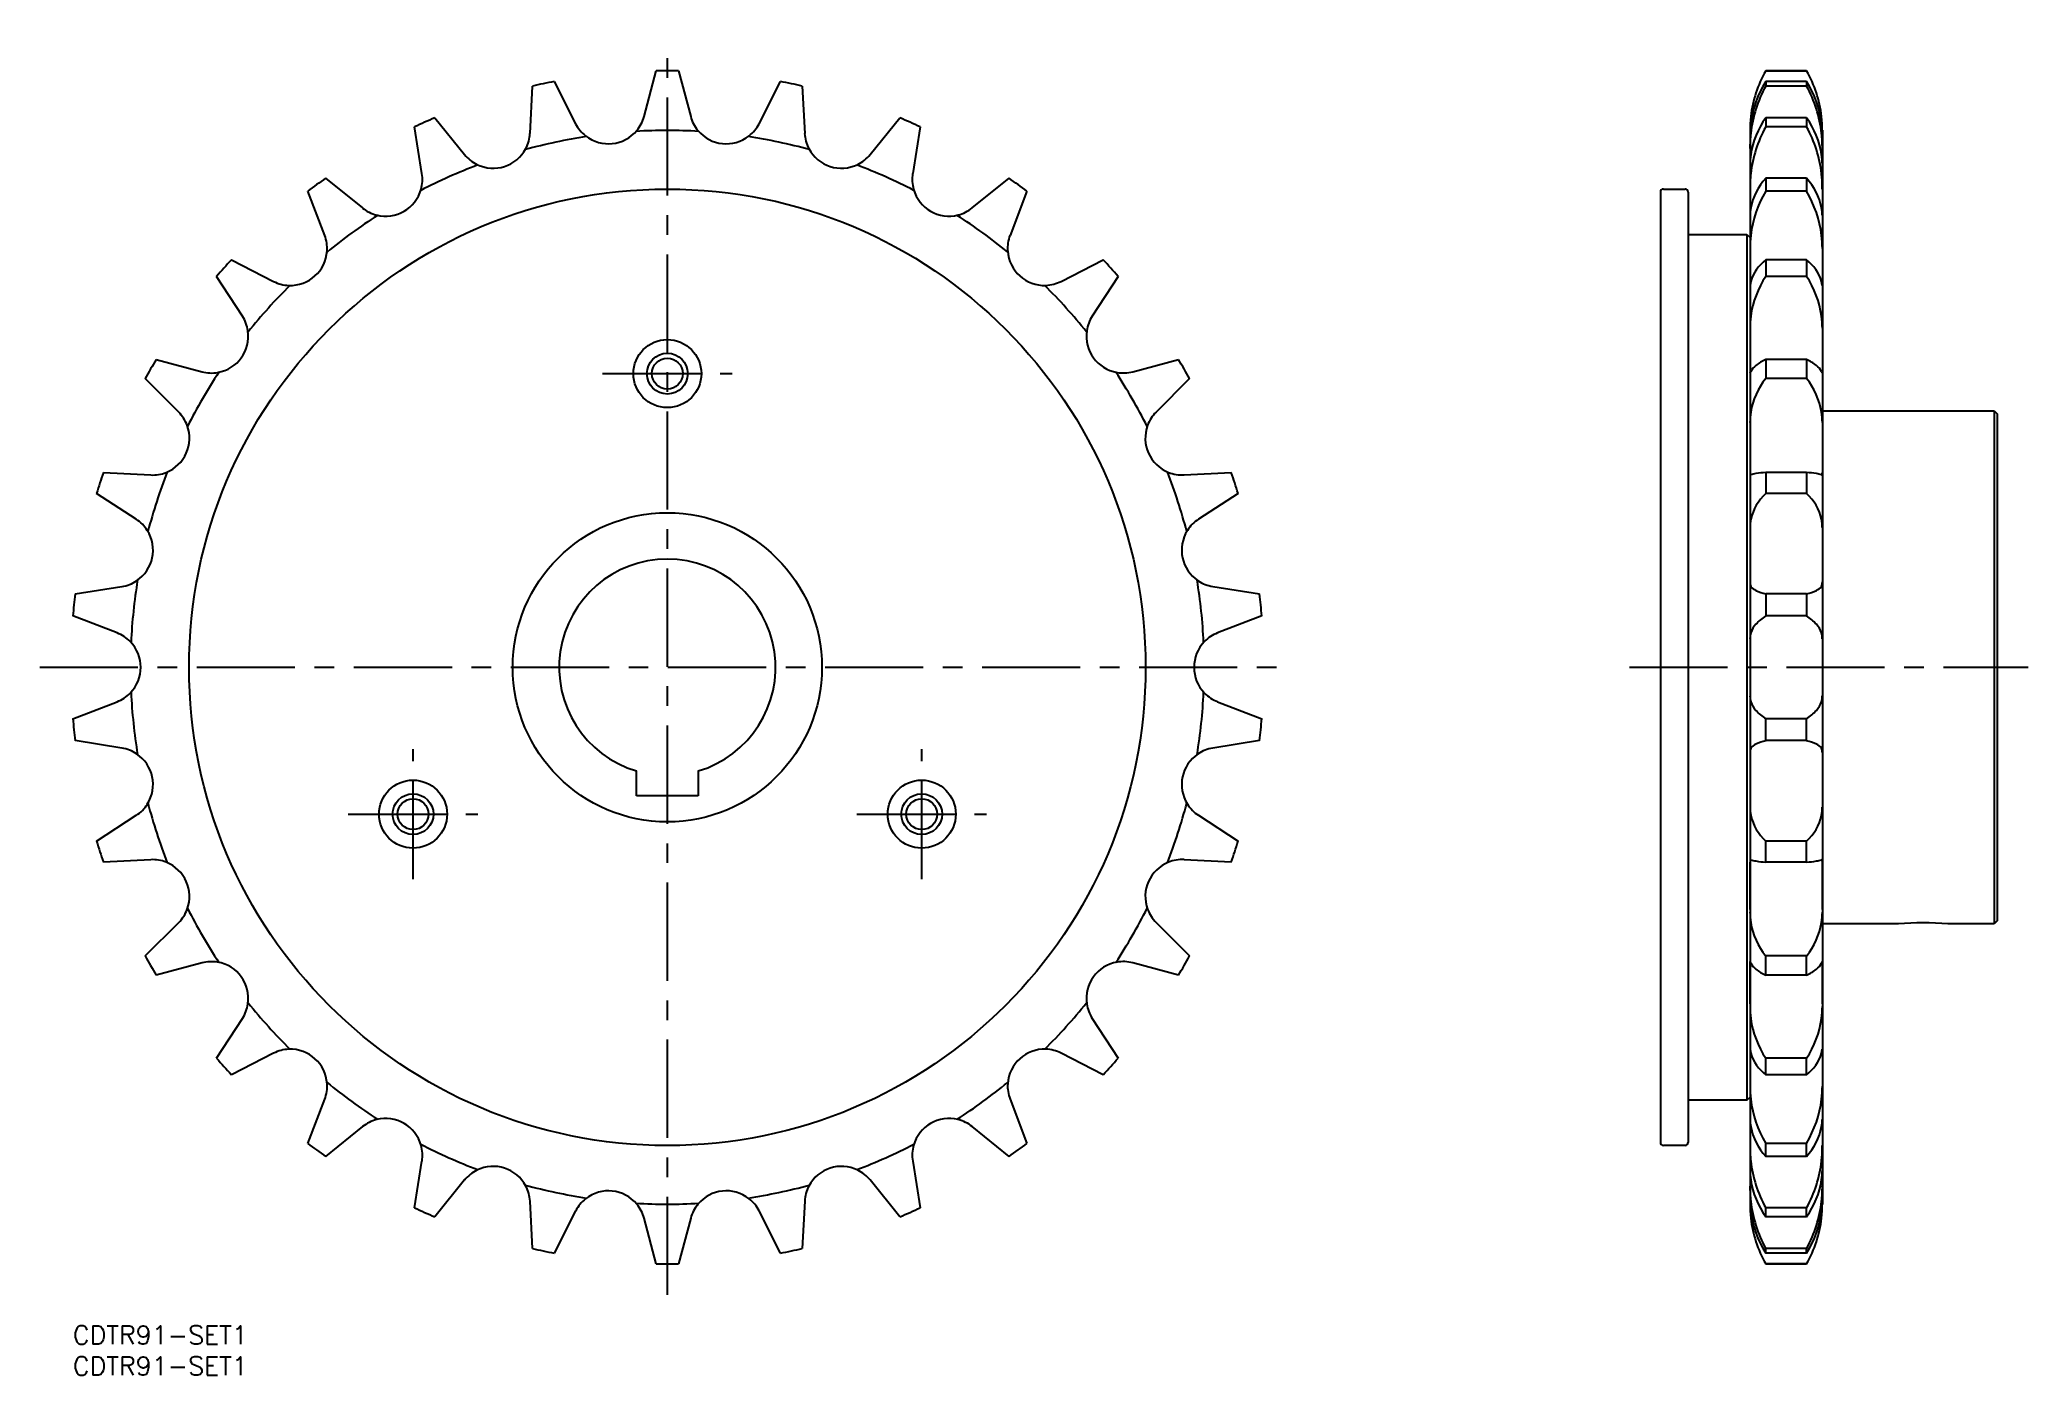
# Model space of a CAD drawing. Extents: x -5 to 316, y -8 to 208.
import ezdxf

# ---------------------------------------------------------------- set-up
doc = ezdxf.new("R2010")
doc.units = 0
doc.header["$LTSCALE"] = 0.5
doc.linetypes.add('CENTER', pattern=[50.8, 31.75, -6.35, 6.35, -6.35])
doc.layers.get('0').update_dxf_attribs({"linetype": 'CONTINUOUS'})
for name, color, linetype in [('MSM_CENTER', 1, 'CENTER'), ('MSM_CONTINUOUS', 7, 'CONTINUOUS'), ('MSM_PART_NUMBER', 7, 'CONTINUOUS')]:
    doc.layers.add(name, color=color, linetype=linetype)
doc.styles.get("Standard").update_dxf_attribs({"font": 'txt.shx', "height": 3, "bigfont": 'bigfont.shx'})

# ---------------------------------------------------------------- blocks, each defined once
blk = doc.blocks.new('*U9')
at = {"layer": 'MSM_PART_NUMBER'}
blk.add_text('CDTR91-SET1', height=3, dxfattribs=at).set_placement((0, -3))
blk = doc.blocks.new('*U10')
at = {"layer": 'MSM_PART_NUMBER'}
blk.add_text('CDTR91-SET1', height=3, dxfattribs=at).set_placement((0, -8))

msp = doc.modelspace()

# ---------------------------------------------------------------- linework, layer by layer
for p, q in [((92.37, 195.58), (94.35, 202.98)), ((97.93, 202.98), (99.92, 195.58)), ((273.79, 203), (280.39, 203)), ((273.79, 203), (273.79, 202.98)), ((280.39, 202.98), (273.79, 202.98)), ((280.39, 203), (280.39, 202.98)), ((73.93, 192.85), (74.33, 200.5)), ((77.83, 201.25), (81.31, 194.42)), ((110.97, 194.42), (114.45, 201.25)), ((117.95, 200.5), (118.35, 192.85)), ((273.79, 201.25), (273.79, 200.5)), ((280.39, 201.25), (273.79, 201.25)), ((280.39, 200.5), (273.79, 200.5)), ((280.39, 201.25), (280.39, 200.5)), ((56.46, 186.35), (55.26, 193.91)), ((58.53, 195.37), (63.36, 189.42)), ((128.93, 189.42), (133.75, 195.37)), ((137.02, 193.91), (135.82, 186.35)), ((271.24, 193.33), (271.24, 19.63)), ((273.79, 195.37), (273.79, 193.91)), ((280.39, 195.37), (273.79, 195.37)), ((280.39, 193.91), (273.79, 193.91)), ((280.39, 195.37), (280.39, 193.91)), ((282.94, 193.37), (282.94, 19.63)), ((40.73, 176.35), (37.98, 183.5)), ((40.88, 185.61), (46.83, 180.79)), ((145.45, 180.79), (151.41, 185.61)), ((154.3, 183.5), (151.56, 176.35)), ((256.74, 183.35), (256.74, 29.65)), ((257.24, 183.85), (260.74, 183.85)), ((261.24, 183.35), (261.24, 29.65)), ((273.79, 185.61), (273.79, 183.5)), ((280.39, 185.61), (273.79, 185.61)), ((280.39, 183.5), (273.79, 183.5)), ((280.39, 185.61), (280.39, 183.5)), ((261.24, 176.5), (270.74, 176.5)), ((270.74, 176.5), (271.24, 176)), ((270.74, 176.5), (270.74, 36.5)), ((25.64, 172.39), (32.46, 168.91)), ((159.82, 168.91), (166.65, 172.39)), ((273.79, 172.39), (273.79, 169.73)), ((280.39, 172.39), (273.79, 172.39)), ((280.39, 172.39), (280.39, 169.73)), ((27.41, 163.3), (23.24, 169.73)), ((169.04, 169.73), (164.87, 163.3)), ((280.39, 169.73), (273.79, 169.73)), ((271.24, 160.94), (271.24, 154.19)), ((282.94, 160.94), (282.94, 154.19)), ((13.48, 156.29), (20.88, 154.31)), ((171.4, 154.31), (178.8, 156.29)), ((280.39, 156.29), (273.79, 156.29)), ((273.79, 156.29), (273.79, 153.19)), ((280.39, 156.29), (280.39, 153.19)), ((17.11, 147.77), (11.69, 153.19)), ((180.59, 153.19), (175.18, 147.77)), ((280.39, 153.19), (273.79, 153.19)), ((282.94, 148), (310.74, 148)), ((310.74, 148), (311.24, 147.5)), ((310.74, 148), (310.74, 65)), ((271.24, 145.65), (271.24, 138.02)), ((282.94, 145.65), (282.94, 138.02)), ((311.24, 147.5), (311.24, 65.5)), ((4.93, 138.02), (12.58, 137.62)), ((179.7, 137.62), (187.35, 138.02)), ((280.39, 138.02), (273.79, 138.02)), ((273.79, 138.02), (273.79, 134.61)), ((280.39, 138.02), (280.39, 134.61)), ((10.25, 130.44), (3.83, 134.61)), ((188.46, 134.61), (182.03, 130.44)), ((280.39, 134.61), (273.79, 134.61)), ((0.37, 118.36), (7.94, 119.56)), ((184.34, 119.56), (191.91, 118.36)), ((280.39, 118.36), (273.79, 118.36)), ((273.79, 118.36), (273.79, 114.81)), ((280.39, 118.36), (280.39, 114.81)), ((7.15, 112.06), (0, 114.81)), ((192.28, 114.81), (185.13, 112.06)), ((280.39, 114.81), (273.79, 114.81)), ((0, 98.19), (7.15, 100.94)), ((185.13, 100.94), (192.28, 98.19)), ((273.79, 94.64), (273.79, 98.19)), ((280.39, 98.19), (273.79, 98.19)), ((280.39, 94.64), (280.39, 98.19)), ((7.94, 93.44), (0.37, 94.64)), ((191.91, 94.64), (184.34, 93.44)), ((280.39, 94.64), (273.79, 94.64)), ((91.14, 85.7), (91.14, 89.73)), ((101.14, 89.73), (101.14, 85.7)), ((101.14, 85.7), (91.14, 85.7)), ((3.83, 78.39), (10.25, 82.56)), ((182.03, 82.56), (188.46, 78.39)), ((280.39, 78.39), (273.79, 78.39)), ((273.79, 74.98), (273.79, 78.39)), ((280.39, 74.98), (280.39, 78.39)), ((12.58, 75.38), (4.93, 74.98)), ((187.35, 74.98), (179.7, 75.38)), ((271.24, 67.35), (271.24, 74.98)), ((280.39, 74.98), (273.79, 74.98)), ((282.94, 67.35), (282.94, 74.98)), ((11.69, 59.81), (17.11, 65.23)), ((175.18, 65.23), (180.59, 59.81)), ((295.24, 65), (282.94, 65)), ((310.74, 65), (303.24, 65)), ((311.24, 65.5), (310.74, 65)), ((20.88, 58.69), (13.48, 56.71)), ((178.8, 56.71), (171.4, 58.69)), ((271.24, 52.06), (271.24, 58.81)), ((280.39, 59.81), (273.79, 59.81)), ((273.79, 56.71), (273.79, 59.81)), ((280.39, 56.71), (280.39, 59.81)), ((282.94, 52.06), (282.94, 58.81)), ((280.39, 56.71), (273.79, 56.71)), ((23.24, 43.27), (27.41, 49.7)), ((164.87, 49.7), (169.04, 43.27)), ((32.46, 44.09), (25.64, 40.61)), ((166.65, 40.61), (159.82, 44.09)), ((273.79, 40.61), (273.79, 43.27)), ((280.39, 43.27), (273.79, 43.27)), ((280.39, 40.61), (280.39, 43.27)), ((280.39, 40.61), (273.79, 40.61)), ((37.98, 29.5), (40.73, 36.65)), ((151.56, 36.65), (154.3, 29.5)), ((270.74, 36.5), (261.24, 36.5)), ((270.74, 36.5), (271.24, 37)), ((46.83, 32.21), (40.88, 27.39)), ((151.41, 27.39), (145.45, 32.21)), ((260.74, 29.15), (257.24, 29.15)), ((273.79, 27.39), (273.79, 29.5)), ((280.39, 29.5), (273.79, 29.5)), ((280.39, 27.39), (280.39, 29.5)), ((55.26, 19.09), (56.46, 26.65)), ((135.82, 26.65), (137.02, 19.09)), ((280.39, 27.39), (273.79, 27.39)), ((63.36, 23.58), (58.53, 17.63)), ((133.75, 17.63), (128.93, 23.58)), ((74.33, 12.5), (73.93, 20.15)), ((118.35, 20.15), (117.95, 12.5)), ((81.31, 18.58), (77.83, 11.75)), ((94.35, 10.02), (92.37, 17.42)), ((99.92, 17.42), (97.93, 10.02)), ((114.45, 11.75), (110.97, 18.58)), ((273.79, 17.63), (273.79, 19.09)), ((280.39, 19.09), (273.79, 19.09)), ((280.39, 17.63), (273.79, 17.63)), ((280.39, 17.63), (280.39, 19.09)), ((280.39, 12.5), (273.79, 12.5)), ((273.79, 11.75), (273.79, 12.5)), ((280.39, 11.75), (273.79, 11.75)), ((273.79, 10), (273.79, 10.02)), ((280.39, 10.02), (273.79, 10.02)), ((273.79, 10), (280.39, 10)), ((280.39, 11.75), (280.39, 12.5)), ((280.39, 10), (280.39, 10.02))]:
    msp.add_line(p, q)
for centre, radius in [((96.14, 106.5), 77.35), ((96.14, 154), 5.5), ((96.14, 154), 3.3), ((96.14, 154), 2.5), ((96.14, 106.5), 25), ((55.01, 82.75), 5.5), ((137.28, 82.75), 5.5), ((55.01, 82.75), 3.3), ((55.01, 82.75), 2.5), ((137.28, 82.75), 3.3), ((137.28, 82.75), 2.5)]:
    msp.add_circle(centre, radius)
for centre, radius, start, end in [((96.14, 106.5), 96.5, 88.9374, 91.0626), ((96.14, 106.5), 96.5, 100.9374, 103.0626), ((96.14, 106.5), 96.5, 76.9374, 79.0626), ((96.14, 106.5), 96.5, 112.9374, 115.0626), ((86.62, 197.13), 5.95, 231.5388, 320.4612), ((105.67, 197.13), 5.95, 219.5388, 308.4612), ((96.14, 106.5), 96.5, 64.9374, 67.0626), ((67.98, 193.17), 5.95, 243.5388, 332.4612), ((124.3, 193.17), 5.95, 207.5388, 296.4612), ((96.14, 106.5), 96.5, 124.9374, 127.0626), ((50.58, 185.42), 5.95, 255.5388, 344.4612), ((141.7, 185.42), 5.95, 195.5388, 284.4612), ((96.14, 106.5), 96.5, 52.9374, 55.0626), ((257.24, 183.35), 0.5, 90, 180), ((260.74, 183.35), 0.5, 0, 90), ((35.17, 174.22), 5.95, 267.5388, 356.4612), ((157.12, 174.22), 5.95, 183.5388, 272.4612), ((96.14, 106.5), 96.5, 136.9374, 139.0626), ((96.14, 106.5), 96.5, 40.9374, 43.0626), ((22.42, 160.06), 5.95, 279.5388, 8.4612), ((169.86, 160.06), 5.95, 171.5388, 260.4612), ((96.14, 106.5), 96.5, 148.9374, 151.0626), ((96.14, 106.5), 96.5, 28.9374, 31.0626), ((12.9, 143.56), 5.95, 291.5388, 20.4612), ((179.39, 143.56), 5.95, 159.5388, 248.4612), ((96.14, 106.5), 96.5, 160.9374, 163.0626), ((96.14, 106.5), 96.5, 16.9374, 19.0626), ((7.01, 125.45), 5.95, 303.5388, 32.4612), ((185.28, 125.45), 5.95, 147.5388, 236.4612), ((96.14, 106.5), 17.5, 286.6015, 253.3985), ((96.14, 106.5), 96.5, 172.9374, 175.0626), ((96.14, 106.5), 96.5, 4.9374, 7.0626), ((5.02, 106.5), 5.95, 315.5388, 44.4612), ((187.27, 106.5), 5.95, 135.5388, 224.4612), ((96.14, 106.5), 96.5, 184.9374, 187.0626), ((96.14, 106.5), 96.5, 352.9374, 355.0626), ((7.01, 87.55), 5.95, 327.5388, 56.4612), ((185.28, 87.55), 5.95, 123.5388, 212.4612), ((96.14, 106.5), 96.5, 196.9374, 199.0626), ((96.14, 106.5), 96.5, 340.9374, 343.0626), ((12.9, 69.44), 5.95, 339.5388, 68.4612), ((179.39, 69.44), 5.95, 111.5388, 200.4612), ((96.14, 106.5), 96.5, 208.9374, 211.0626), ((22.42, 52.94), 5.95, 351.5388, 80.4612), ((169.86, 52.94), 5.95, 99.5388, 188.4612), ((96.14, 106.5), 96.5, 328.9374, 331.0626), ((96.14, 106.5), 96.5, 220.9374, 223.0626), ((35.17, 38.78), 5.95, 3.5388, 92.4612), ((157.12, 38.78), 5.95, 87.5388, 176.4612), ((96.14, 106.5), 96.5, 316.9374, 319.0626), ((50.58, 27.58), 5.95, 15.5388, 104.4612), ((141.7, 27.58), 5.95, 75.5388, 164.4612), ((96.14, 106.5), 96.5, 232.9374, 235.0626), ((96.14, 106.5), 96.5, 304.9374, 307.0626), ((257.24, 29.65), 0.5, 180, 270), ((260.74, 29.65), 0.5, 270, 0), ((67.98, 19.83), 5.95, 27.5388, 116.4612), ((124.3, 19.83), 5.95, 63.5388, 152.4612), ((86.62, 15.87), 5.95, 39.5388, 128.4612), ((105.67, 15.87), 5.95, 51.5388, 140.4612), ((96.14, 106.5), 96.5, 244.9374, 247.0626), ((96.14, 106.5), 96.5, 292.9374, 295.0626), ((96.14, 106.5), 96.5, 256.9374, 259.0626), ((96.14, 106.5), 96.5, 268.9374, 271.0626), ((96.14, 106.5), 96.5, 280.9374, 283.0626)]:
    msp.add_arc(centre, radius, start, end)
at = {"layer": 'MSM_CENTER'}
for p, q in [((96.14, 5), (96.14, 208)), ((85.64, 154), (106.64, 154)), ((-5.36, 106.5), (197.64, 106.5)), ((251.74, 106.5), (316.24, 106.5)), ((55.01, 72.25), (55.01, 93.25)), ((137.28, 72.25), (137.28, 93.25)), ((44.51, 82.75), (65.51, 82.75)), ((126.78, 82.75), (147.78, 82.75))]:
    msp.add_line(p, q, dxfattribs=at)
at = {"layer": 'MSM_CONTINUOUS'}
for centre, radius, start, end in [((290.47, 193.42), 19.23, 150.1665, 173.5282), ((263.7, 193.42), 19.23, 6.4718, 29.8335), ((288.04, 192.34), 16.81, 147.9861, 172.8786), ((291.6, 190.65), 20.35, 151.0338, 173.7762), ((266.14, 192.34), 16.81, 7.1214, 32.0139), ((262.58, 190.65), 20.35, 6.2238, 28.9662), ((86.62, 197.13), 5.96, 207.0074, 231.5388), ((96.14, 106.5), 86.83, 86.6604, 93.3396), ((86.62, 197.13), 5.95, 320.4612, 344.9926), ((105.67, 197.13), 5.96, 195.0074, 219.5388), ((105.67, 197.13), 5.95, 308.4612, 332.9926), ((291.01, 193.35), 19.77, 173.5239, 180.0544), ((287.21, 192.42), 15.97, 172.792, 179.8373), ((284.72, 187.45), 13.5, 144.0519, 171.6023), ((291.22, 184.15), 19.97, 150.7499, 173.6956), ((269.46, 187.45), 13.5, 8.3977, 35.9481), ((262.96, 184.15), 19.97, 6.3044, 29.2501), ((263.16, 193.35), 19.77, 359.9456, 6.4761), ((266.97, 192.42), 15.97, 0.1627, 7.208), ((96.14, 106.5), 86.83, 98.6604, 105.3396), ((67.98, 193.17), 5.95, 332.4612, 356.9926), ((96.14, 106.5), 86.83, 74.6604, 81.3396), ((124.3, 193.17), 5.96, 183.0074, 207.5388), ((293.42, 190.49), 22.19, 173.8836, 180.1986), ((260.75, 190.49), 22.19, 359.8014, 6.1164), ((96.14, 106.5), 86.83, 110.6604, 117.3396), ((67.98, 193.17), 5.96, 219.0074, 243.5388), ((96.14, 106.5), 86.83, 62.6604, 69.3396), ((124.3, 193.17), 5.95, 296.4612, 320.9926), ((282.71, 187.72), 11.47, 171.4733, 179.4128), ((271.47, 187.72), 11.47, 0.5872, 8.5267), ((50.58, 185.42), 5.95, 344.4612, 8.9926), ((141.7, 185.42), 5.96, 171.0074, 195.5388), ((297.03, 183.88), 25.79, 176.5747, 180.1204), ((290.27, 184.25), 19.02, 173.672, 176.4861), ((281.08, 178.92), 9.9, 137.4625, 169.1054), ((289.4, 174.22), 18.16, 149.2626, 173.2636), ((273.09, 178.92), 9.9, 10.8946, 42.5375), ((264.77, 174.22), 18.16, 6.7364, 30.7374), ((263.9, 184.25), 19.02, 3.5139, 6.328), ((257.14, 183.88), 25.79, 359.8796, 3.4253), ((50.58, 185.42), 5.96, 231.0074, 255.5388), ((141.7, 185.42), 5.95, 284.4612, 308.9926), ((278.36, 179.44), 7.12, 169.0648, 178.2821), ((275.82, 179.44), 7.12, 1.7179, 10.9352), ((96.14, 106.5), 86.83, 122.6604, 129.3396), ((96.14, 106.5), 86.83, 50.6604, 57.3396), ((35.17, 174.22), 5.95, 356.4612, 20.9926), ((157.12, 174.22), 5.96, 159.0074, 183.5388), ((292.21, 174.05), 20.97, 173.6951, 179.5361), ((261.97, 174.05), 20.97, 0.4639, 6.3049), ((277.76, 167.03), 6.67, 126.5569, 163.6334), ((276.41, 167.03), 6.67, 16.3666, 53.4431), ((96.14, 106.5), 86.83, 134.6604, 141.3396), ((35.17, 174.22), 5.96, 243.0074, 267.5388), ((96.14, 106.5), 86.83, 38.6604, 45.3396), ((157.12, 174.22), 5.95, 272.4612, 296.9926), ((275.86, 167.7), 4.65, 164.864, 172.9412), ((286.46, 161.28), 15.23, 146.2854, 172.3443), ((267.71, 161.28), 15.23, 7.6557, 33.7146), ((278.32, 167.7), 4.65, 7.0588, 15.136), ((22.42, 160.06), 5.95, 8.4612, 32.9926), ((169.86, 160.06), 5.96, 147.0074, 171.5388), ((289.67, 161.14), 18.43, 173.262, 179.3655), ((264.51, 161.14), 18.43, 0.6345, 6.738), ((273.88, 153.11), 2.78, 127.147, 154.5544), ((276.86, 149.38), 7.56, 113.9835, 128.1196), ((277.31, 149.38), 7.56, 51.8804, 66.0165), ((280.3, 153.11), 2.78, 25.4456, 52.853), ((96.14, 106.5), 86.83, 146.6604, 153.3396), ((22.42, 160.06), 5.96, 255.0074, 279.5388), ((96.14, 106.5), 86.83, 26.6604, 33.3396), ((169.86, 160.06), 5.95, 260.4612, 284.9926), ((271.6, 154.18), 0.364, 181.3908, 188.3722), ((271.29, 154.13), 0.0489, 188.399, 207.4373), ((271.25, 154.13), 0.0261, 283.6452, 330.5631), ((271.25, 154.12), 0.00879, 204.2524, 265.0727), ((271.05, 154.28), 0.271, 323.5208, 332.9926), ((269.44, 155.1), 2.08, 332.964, 337.585), ((282.9, 145.86), 11.7, 141.1796, 170.5745), ((271.27, 145.86), 11.7, 9.4255, 38.8204), ((284.73, 155.1), 2.08, 202.415, 207.036), ((283.12, 154.28), 0.271, 207.0074, 216.4792), ((282.93, 154.13), 0.0261, 209.4369, 256.3548), ((282.92, 154.12), 0.00879, 274.9273, 335.7476), ((282.57, 154.18), 0.364, 351.6278, 358.6092), ((282.89, 154.13), 0.0489, 332.5627, 351.601), ((12.9, 143.56), 5.95, 20.4612, 44.9926), ((179.39, 143.56), 5.96, 135.0074, 159.5388), ((285.45, 145.87), 14.22, 172.3071, 179.0912), ((268.72, 145.87), 14.22, 0.9088, 7.6929), ((96.14, 106.5), 86.83, 158.6604, 165.3396), ((12.9, 143.56), 5.96, 267.0074, 291.5388), ((96.14, 106.5), 86.83, 14.6604, 21.3396), ((179.39, 143.56), 5.95, 248.4612, 272.9926), ((272.87, 137.98), 1.63, 181.6538, 189.3217), ((271.5, 137.76), 0.242, 190.1636, 208.428), ((271.33, 137.66), 0.056, 204.8848, 301.3561), ((272.64, 134.25), 3.6, 97.0928, 110.7522), ((275.86, 114.29), 23.82, 94.9965, 98.8593), ((278.31, 114.29), 23.82, 81.1407, 85.0035), ((281.53, 134.25), 3.6, 69.2478, 82.9072), ((282.84, 137.66), 0.056, 238.6439, 335.1152), ((282.68, 137.76), 0.242, 331.572, 349.8364), ((281.31, 137.98), 1.63, 350.6783, 358.3462), ((279.35, 128.59), 8.2, 132.7015, 166.9559), ((274.83, 128.59), 8.2, 13.0441, 47.2985), ((7.01, 125.45), 5.95, 32.4612, 56.9926), ((185.28, 125.45), 5.96, 123.0074, 147.5388), ((280.78, 128.88), 9.54, 170.5663, 178.5955), ((273.4, 128.88), 9.54, 1.4045, 9.4337), ((7.01, 125.45), 5.96, 279.0074, 303.5388), ((96.14, 106.5), 86.83, 170.6604, 177.3396), ((96.14, 106.5), 86.83, 2.6604, 9.3396), ((185.28, 125.45), 5.95, 236.4612, 260.9926), ((276.04, 120.41), 4.8, 180.8081, 186.1903), ((272.04, 119.95), 0.778, 183.6369, 209.4115), ((273.06, 120.98), 2.21, 219.7906, 246.956), ((281.12, 120.98), 2.21, 293.044, 320.2094), ((282.13, 119.95), 0.778, 330.5885, 356.3631), ((278.14, 120.41), 4.8, 353.8097, 359.1919), ((276.2, 127.47), 9.42, 244.8105, 255.1479), ((277.97, 127.47), 9.42, 284.8521, 295.1895), ((275.06, 110.84), 3.89, 137.3841, 161.7489), ((277.82, 108.35), 7.61, 121.9978, 137.6817), ((276.35, 108.35), 7.61, 42.3183, 58.0022), ((279.11, 110.84), 3.89, 18.2511, 42.6159), ((5.02, 106.5), 5.95, 44.4612, 68.9926), ((187.27, 106.5), 5.96, 111.0074, 135.5388), ((276.43, 110.9), 5.2, 167.107, 177.4931), ((277.74, 110.9), 5.2, 2.5069, 12.893), ((5.02, 106.5), 5.96, 291.0074, 315.5388), ((96.14, 106.5), 86.83, 182.6604, 189.3396), ((96.14, 106.5), 86.83, 350.6604, 357.3396), ((187.27, 106.5), 5.95, 224.4612, 248.9926), ((276.43, 102.1), 5.2, 182.5069, 192.893), ((275.06, 102.16), 3.89, 198.2511, 222.6159), ((279.11, 102.16), 3.89, 317.3841, 341.7489), ((277.74, 102.1), 5.2, 347.107, 357.4931), ((277.82, 104.65), 7.61, 222.3183, 238.0022), ((276.35, 104.65), 7.61, 301.9978, 317.6817), ((7.01, 87.55), 5.95, 56.4612, 80.9926), ((185.28, 87.55), 5.96, 99.0074, 123.5388), ((272.04, 93.05), 0.778, 150.5885, 176.3631), ((273.06, 92.02), 2.21, 113.044, 140.2094), ((276.2, 85.53), 9.42, 104.8521, 115.1895), ((277.97, 85.53), 9.42, 64.8105, 75.1479), ((281.12, 92.02), 2.21, 39.7906, 66.956), ((282.13, 93.05), 0.778, 3.6369, 29.4115), ((276.04, 92.59), 4.8, 173.8097, 179.1919), ((278.14, 92.59), 4.8, 0.8081, 6.1903), ((7.01, 87.55), 5.96, 303.0074, 327.5388), ((96.14, 106.5), 86.83, 194.6604, 201.3396), ((96.14, 106.5), 86.83, 338.6604, 345.3396), ((185.28, 87.55), 5.95, 212.4612, 236.9926), ((280.78, 84.12), 9.54, 181.4045, 189.4337), ((273.4, 84.12), 9.54, 350.5663, 358.5955), ((279.35, 84.41), 8.2, 193.0441, 227.2985), ((274.83, 84.41), 8.2, 312.7015, 346.9559), ((12.9, 69.44), 5.95, 68.4612, 92.9926), ((179.39, 69.44), 5.96, 87.0074, 111.5388), ((272.87, 75.02), 1.63, 170.6783, 178.3462), ((271.5, 75.24), 0.242, 151.572, 169.8364), ((271.33, 75.34), 0.056, 58.6439, 155.1152), ((272.64, 78.75), 3.6, 249.2478, 262.9072), ((275.86, 98.71), 23.82, 261.1407, 265.0035), ((278.31, 98.71), 23.82, 274.9965, 278.8593), ((281.53, 78.75), 3.6, 277.0928, 290.7522), ((282.84, 75.34), 0.056, 24.8848, 121.3561), ((282.68, 75.24), 0.242, 10.1636, 28.428), ((281.31, 75.02), 1.63, 1.6538, 9.3217), ((96.14, 106.5), 86.83, 206.6604, 213.3396), ((96.14, 106.5), 86.83, 326.6604, 333.3396), ((12.9, 69.44), 5.96, 315.0074, 339.5388), ((179.39, 69.44), 5.95, 200.4612, 224.9926), ((285.45, 67.13), 14.22, 180.9088, 187.6929), ((282.9, 67.14), 11.7, 189.4255, 218.8204), ((271.27, 67.14), 11.7, 321.1796, 350.5745), ((268.72, 67.13), 14.22, 352.3071, 359.0912), ((299.24, 19.76), 45.42, 84.9477, 95.0523), ((22.42, 52.94), 5.95, 80.4612, 104.9926), ((169.86, 52.94), 5.96, 75.0074, 99.5388), ((271.29, 58.87), 0.0489, 152.5627, 171.601), ((271.6, 58.82), 0.364, 171.6278, 178.6092), ((271.25, 58.88), 0.00879, 94.9273, 155.7476), ((271.25, 58.87), 0.0261, 29.4369, 76.3548), ((271.05, 58.72), 0.271, 27.0074, 36.4792), ((269.44, 57.9), 2.08, 22.415, 27.036), ((273.88, 59.89), 2.78, 205.4456, 232.853), ((280.3, 59.89), 2.78, 307.147, 334.5544), ((284.73, 57.9), 2.08, 152.964, 157.585), ((283.12, 58.72), 0.271, 143.5208, 152.9926), ((282.93, 58.87), 0.0261, 103.6452, 150.5631), ((282.92, 58.88), 0.00879, 24.2524, 85.0727), ((282.89, 58.87), 0.0489, 8.399, 27.4373), ((282.57, 58.82), 0.364, 1.3908, 8.3722), ((276.86, 63.62), 7.56, 231.8804, 246.0165), ((277.31, 63.62), 7.56, 293.9835, 308.1196), ((22.42, 52.94), 5.96, 327.0074, 351.5388), ((96.14, 106.5), 86.83, 218.6604, 225.3396), ((96.14, 106.5), 86.83, 314.6604, 321.3396), ((169.86, 52.94), 5.95, 188.4612, 212.9926), ((289.67, 51.86), 18.43, 180.6345, 186.738), ((264.51, 51.86), 18.43, 353.262, 359.3655), ((286.46, 51.72), 15.23, 187.6557, 213.7146), ((267.71, 51.72), 15.23, 326.2854, 352.3443), ((35.17, 38.78), 5.95, 92.4612, 116.9926), ((157.12, 38.78), 5.96, 63.0074, 87.5388), ((275.86, 45.3), 4.65, 187.0588, 195.136), ((277.76, 45.97), 6.67, 196.3666, 233.4431), ((276.41, 45.97), 6.67, 306.5569, 343.6334), ((278.32, 45.3), 4.65, 344.864, 352.9412), ((35.17, 38.78), 5.96, 339.0074, 3.5388), ((96.14, 106.5), 86.83, 230.6604, 237.3396), ((96.14, 106.5), 86.83, 302.6604, 309.3396), ((157.12, 38.78), 5.95, 176.4612, 200.9926), ((292.21, 38.95), 20.97, 180.4639, 186.3049), ((261.97, 38.95), 20.97, 353.6951, 359.5361), ((289.4, 38.78), 18.16, 186.7364, 210.7374), ((264.77, 38.78), 18.16, 329.2626, 353.2636), ((50.58, 27.58), 5.95, 104.4612, 128.9926), ((141.7, 27.58), 5.96, 51.0074, 75.5388), ((278.36, 33.56), 7.12, 181.7179, 190.9352), ((281.08, 34.08), 9.9, 190.8946, 222.5375), ((273.09, 34.08), 9.9, 317.4625, 349.1054), ((275.82, 33.56), 7.12, 349.0648, 358.2821), ((96.14, 106.5), 86.83, 242.6604, 249.3396), ((50.58, 27.58), 5.96, 351.0074, 15.5388), ((96.14, 106.5), 86.83, 290.6604, 297.3396), ((141.7, 27.58), 5.95, 164.4612, 188.9926), ((297.03, 29.12), 25.79, 179.8796, 183.4253), ((257.14, 29.12), 25.79, 356.5747, 0.1204), ((290.27, 28.75), 19.02, 183.5139, 186.328), ((291.22, 28.85), 19.97, 186.3044, 209.2501), ((262.96, 28.85), 19.97, 330.7499, 353.6956), ((263.9, 28.75), 19.02, 353.672, 356.4861), ((67.98, 19.83), 5.95, 116.4612, 140.9926), ((96.14, 106.5), 86.83, 254.6604, 261.3396), ((67.98, 19.83), 5.96, 3.0074, 27.5388), ((96.14, 106.5), 86.83, 278.6604, 285.3396), ((124.3, 19.83), 5.95, 152.4612, 176.9926), ((124.3, 19.83), 5.96, 39.0074, 63.5388), ((282.71, 25.28), 11.47, 180.5872, 188.5267), ((293.42, 22.51), 22.19, 179.8014, 186.1164), ((284.72, 25.55), 13.5, 188.3977, 215.9481), ((269.46, 25.55), 13.5, 324.0519, 351.6023), ((271.47, 25.28), 11.47, 351.4733, 359.4128), ((260.75, 22.51), 22.19, 353.8836, 0.1986), ((86.62, 15.87), 5.95, 128.4612, 152.9926), ((96.14, 106.5), 86.83, 266.6604, 273.3396), ((86.62, 15.87), 5.96, 15.0074, 39.5388), ((105.67, 15.87), 5.95, 140.4612, 164.9926), ((105.67, 15.87), 5.96, 27.0074, 51.5388), ((287.21, 20.58), 15.97, 180.1627, 187.208), ((291.01, 19.65), 19.77, 179.9456, 186.4761), ((291.6, 22.35), 20.35, 186.2238, 208.9662), ((262.58, 22.35), 20.35, 331.0338, 353.7762), ((266.97, 20.58), 15.97, 352.792, 359.8373), ((263.16, 19.65), 19.77, 353.5239, 0.0544), ((288.04, 20.66), 16.81, 187.1214, 212.0139), ((290.47, 19.58), 19.23, 186.4718, 209.8335), ((266.14, 20.66), 16.81, 327.9861, 352.8786), ((263.7, 19.58), 19.23, 330.1665, 353.5282)]:
    msp.add_arc(centre, radius, start, end, dxfattribs=at)

# ---------------------------------------------------------------- block references
for name in ['*U9', '*U10']:
    msp.add_blockref(name, (0, 0), dxfattribs=at)

doc.saveas('drawing.dxf')
